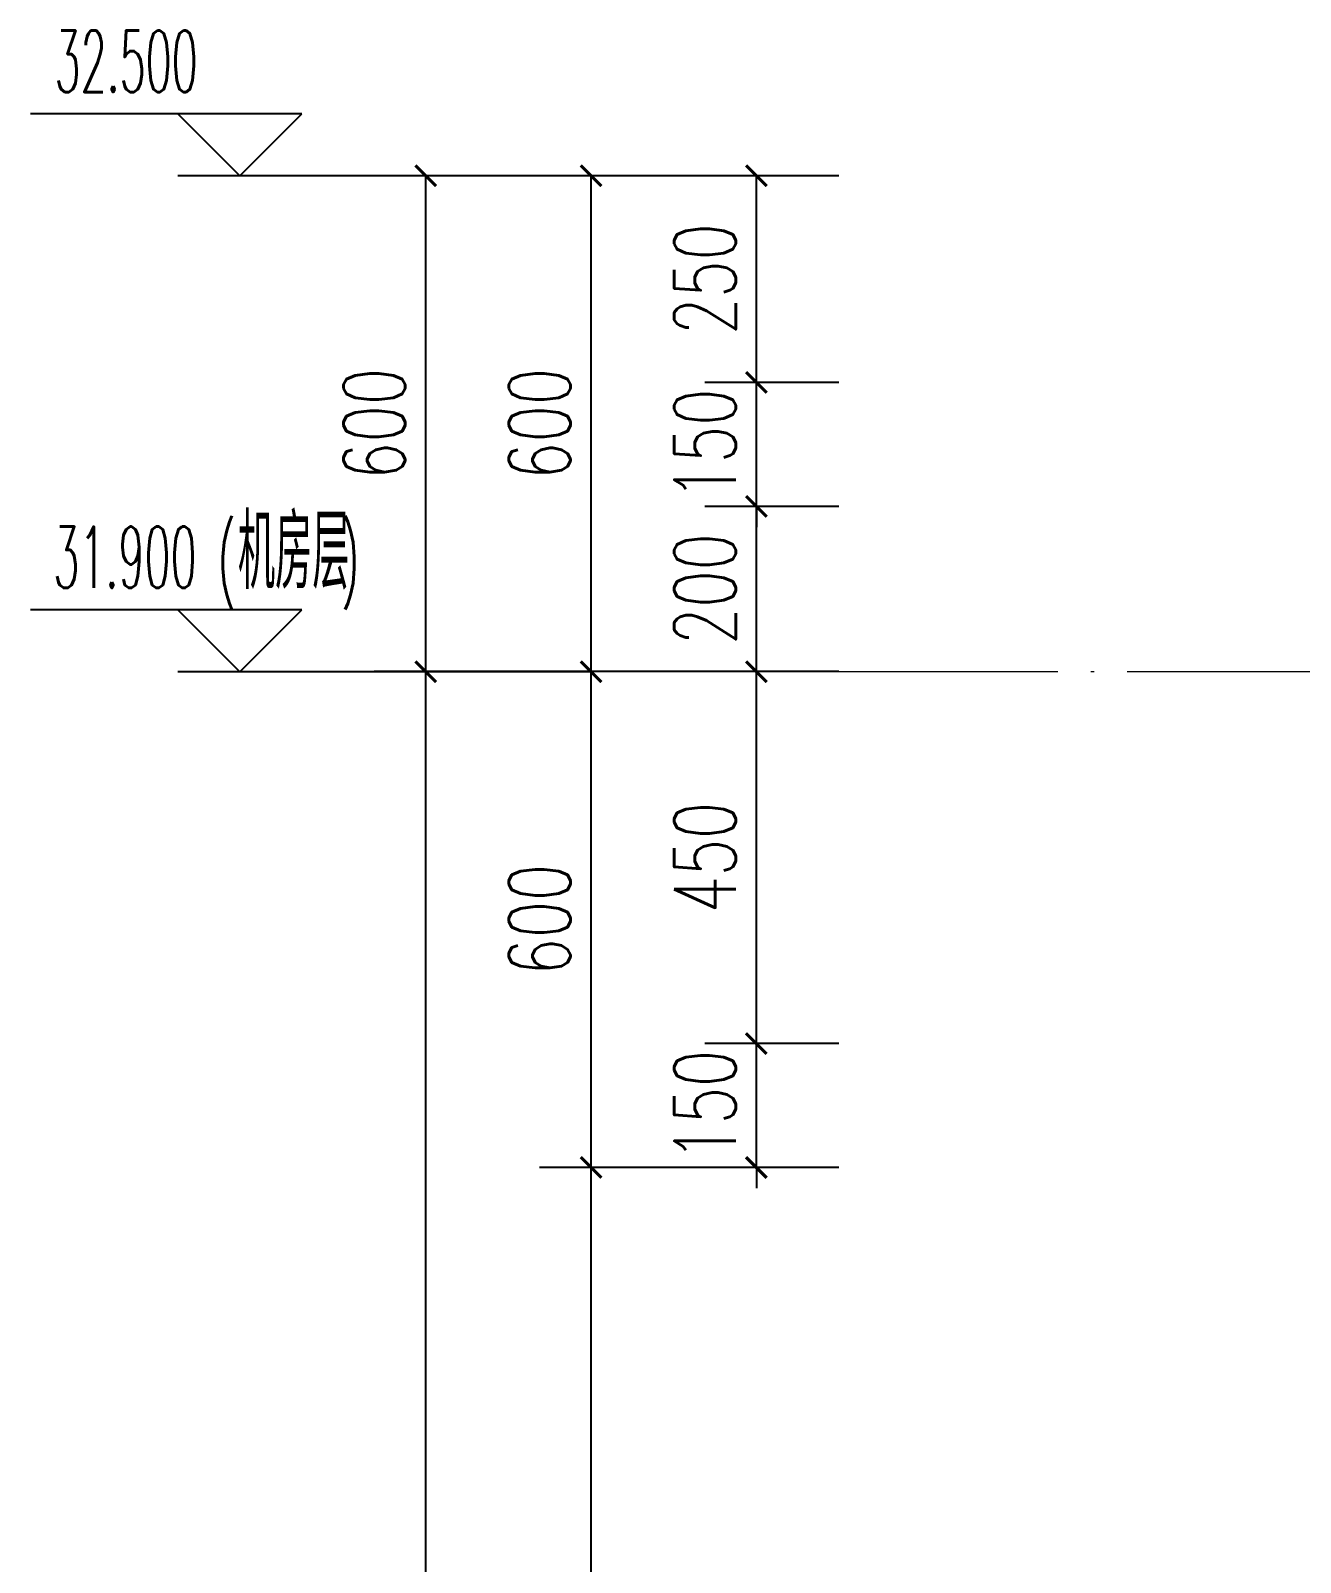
# Model space of a CAD drawing. Extents: x -461650 to 361314, y 245336 to 769729.
# Drawn here: x 211906 to 213442, y 673545 to 675399 of the extents above; entities that cross this region are included whole.
import ezdxf

# ---------------------------------------------------------------- set-up
doc = ezdxf.new("R2010")
doc.units = 0
doc.header["$LTSCALE"] = 1000
doc.linetypes.add('DOTE', pattern=[2.42, 2, -0.2, 0.02, -0.2])
doc.layers.get('0').update_dxf_attribs({"linetype": 'CONTINUOUS'})
doc.layers.get('DEFPOINTS').update_dxf_attribs({"linetype": 'CONTINUOUS'})
for name, color, linetype in [('DIM_ELEV', 3, 'CONTINUOUS'), ('PUB_DIM', 3, 'CONTINUOUS'), ('PUB_TEXT', 2, 'CONTINUOUS')]:
    doc.layers.add(name, color=color, linetype=linetype)
doc.layers.add('DOTE', color=19, linetype='DOTE', lineweight=9)
doc.styles.add('_TCH_DIM', font='SIMPLEX.shx', dxfattribs={"width": 0.7, "bigfont": 'GBCBIG.shx'})
doc.styles.add('_TCH_DIM_T3', font='SIMPLEX', dxfattribs={"width": 0.705882, "bigfont": 'GBCBIG'})
doc.dimstyles.new('_TCH_ARCH&&25', dxfattribs={"dimtxt": 74.375, "dimasz": 25, "dimexe": 62.5, "dimexo": 75, "dimgap": 25, "dimtad": 1, "dimdec": 0, "dimzin": 0, "dimdsep": 46, "dimtxsty": '_TCH_DIM_T3', "dimblk": 'ARCHTICK', "dimcen": 0.09, "dimclrt": 7, "dimazin": 0, "dimtfac": 1, "dimtdec": 0, "dimtix": 1, "dimtmove": 2, "dimatfit": 3, "dimldrblk": 'ARCHTICK', "dimfxl": 0, "dimtolj": 1, "dimtzin": 0, "dimarcsym": 0})

# ---------------------------------------------------------------- blocks, each defined once
blk = doc.blocks.new('_ArchTick')
at = {"color": 0, "linetype": 'ByBlock', "const_width": 0.15}
blk.add_lwpolyline([(-0.5, -0.5), (0.5, 0.5)], dxfattribs=at)
blk = doc.blocks.new('*D1332')
at = {"layer": 'DEFPOINTS', "color": 0}
for p in [(212783.8, 675223), (212958.4, 675223), (212958.4, 674973)]:
    blk.add_point(p, dxfattribs=at)
at = {"layer": 'PUB_DIM', "color": 0, "lineweight": -2}
for p, q in [((212883.4, 675223), (212721.3, 675223)), ((212783.8, 674973), (212783.8, 675223)), ((212883.4, 674973), (212721.3, 674973))]:
    blk.add_line(p, q, dxfattribs=at)
at = {"layer": 'PUB_DIM', "color": 0, "lineweight": -2, "xscale": 25, "yscale": 25, "zscale": 25}
for p, rotation in [((212783.8, 675223), 90), ((212783.8, 674973), 270)]:
    blk.add_blockref('_ArchTick', p, dxfattribs=dict(at, rotation=rotation))
at = {"layer": 'PUB_DIM', "color": 7, "insert": (212721.6, 675098), "char_height": 74.38, "attachment_point": 5, "rotation": 90, "style": '_TCH_DIM_T3'}
blk.add_mtext('\\A1;250', dxfattribs=at)
blk = doc.blocks.new('*D1333')
at = {"layer": 'DEFPOINTS', "color": 0}
for p in [(212783.8, 674973), (212958.4, 674973), (212958.4, 674823)]:
    blk.add_point(p, dxfattribs=at)
at = {"layer": 'PUB_DIM', "color": 0, "lineweight": -2}
for p, q in [((212783.8, 674973), (212783.8, 674998)), ((212883.4, 674973), (212721.3, 674973)), ((212783.8, 674823), (212783.8, 674973)), ((212883.4, 674823), (212721.3, 674823)), ((212783.8, 674823), (212783.8, 674798))]:
    blk.add_line(p, q, dxfattribs=at)
at = {"layer": 'PUB_DIM', "color": 0, "lineweight": -2, "xscale": 25, "yscale": 25, "zscale": 25}
for p, rotation in [((212783.8, 674973), 270), ((212783.8, 674823), 90)]:
    blk.add_blockref('_ArchTick', p, dxfattribs=dict(at, rotation=rotation))
at = {"layer": 'PUB_DIM', "color": 7, "insert": (212721.6, 674898), "char_height": 74.38, "attachment_point": 5, "rotation": 90, "style": '_TCH_DIM_T3'}
blk.add_mtext('\\A1;150', dxfattribs=at)
blk = doc.blocks.new('*D1334')
at = {"layer": 'DEFPOINTS', "color": 0}
for p in [(212783.8, 674823), (212958.4, 674823), (212958.4, 674623)]:
    blk.add_point(p, dxfattribs=at)
at = {"layer": 'PUB_DIM', "color": 0, "lineweight": -2}
for p, q in [((212883.4, 674823), (212721.3, 674823)), ((212783.8, 674623), (212783.8, 674823)), ((212883.4, 674623), (212721.3, 674623))]:
    blk.add_line(p, q, dxfattribs=at)
at = {"layer": 'PUB_DIM', "color": 0, "lineweight": -2, "xscale": 25, "yscale": 25, "zscale": 25}
for p, rotation in [((212783.8, 674823), 90), ((212783.8, 674623), 270)]:
    blk.add_blockref('_ArchTick', p, dxfattribs=dict(at, rotation=rotation))
at = {"layer": 'PUB_DIM', "color": 7, "insert": (212721.6, 674723), "char_height": 74.38, "attachment_point": 5, "rotation": 90, "style": '_TCH_DIM_T3'}
blk.add_mtext('\\A1;200', dxfattribs=at)
blk = doc.blocks.new('*D1335')
at = {"layer": 'DEFPOINTS', "color": 0}
for p in [(212783.8, 674623), (212958.4, 674623), (212958.4, 674173)]:
    blk.add_point(p, dxfattribs=at)
at = {"layer": 'PUB_DIM', "color": 0, "lineweight": -2}
for p, q in [((212883.4, 674623), (212721.3, 674623)), ((212783.8, 674173), (212783.8, 674623)), ((212883.4, 674173), (212721.3, 674173))]:
    blk.add_line(p, q, dxfattribs=at)
at = {"layer": 'PUB_DIM', "color": 0, "lineweight": -2, "xscale": 25, "yscale": 25, "zscale": 25}
for p, rotation in [((212783.8, 674623), 90), ((212783.8, 674173), 270)]:
    blk.add_blockref('_ArchTick', p, dxfattribs=dict(at, rotation=rotation))
at = {"layer": 'PUB_DIM', "color": 7, "insert": (212721.6, 674398), "char_height": 74.38, "attachment_point": 5, "rotation": 90, "style": '_TCH_DIM_T3'}
blk.add_mtext('\\A1;450', dxfattribs=at)
blk = doc.blocks.new('*D1336')
at = {"layer": 'DEFPOINTS', "color": 0}
for p in [(212783.8, 674173), (212958.4, 674173), (212958.4, 674023)]:
    blk.add_point(p, dxfattribs=at)
at = {"layer": 'PUB_DIM', "color": 0, "lineweight": -2}
for p, q in [((212783.8, 674173), (212783.8, 674198)), ((212883.4, 674173), (212721.3, 674173)), ((212783.8, 674023), (212783.8, 674173)), ((212883.4, 674023), (212721.3, 674023)), ((212783.8, 674023), (212783.8, 673998))]:
    blk.add_line(p, q, dxfattribs=at)
at = {"layer": 'PUB_DIM', "color": 0, "lineweight": -2, "xscale": 25, "yscale": 25, "zscale": 25}
for p, rotation in [((212783.8, 674173), 270), ((212783.8, 674023), 90)]:
    blk.add_blockref('_ArchTick', p, dxfattribs=dict(at, rotation=rotation))
at = {"layer": 'PUB_DIM', "color": 7, "insert": (212721.6, 674098), "char_height": 74.38, "attachment_point": 5, "rotation": 90, "style": '_TCH_DIM_T3'}
blk.add_mtext('\\A1;150', dxfattribs=at)
blk = doc.blocks.new('*D1355')
at = {"layer": 'DEFPOINTS', "color": 0}
for p in [(212583.8, 674023), (212883.8, 674023), (212883.8, 672323)]:
    blk.add_point(p, dxfattribs=at)
at = {"layer": 'PUB_DIM', "color": 0, "lineweight": -2}
for p, q in [((212808.8, 674023), (212521.3, 674023)), ((212583.8, 672323), (212583.8, 674023)), ((212808.8, 672323), (212521.3, 672323))]:
    blk.add_line(p, q, dxfattribs=at)
at = {"layer": 'PUB_DIM', "color": 0, "lineweight": -2, "xscale": 25, "yscale": 25, "zscale": 25}
for p, rotation in [((212583.8, 674023), 90), ((212583.8, 672323), 270)]:
    blk.add_blockref('_ArchTick', p, dxfattribs=dict(at, rotation=rotation))
at = {"layer": 'PUB_DIM', "color": 7, "insert": (212521.6, 673173), "char_height": 74.38, "attachment_point": 5, "rotation": 90, "style": '_TCH_DIM_T3'}
blk.add_mtext('\\A1;1700', dxfattribs=at)
blk = doc.blocks.new('*D1356')
at = {"layer": 'DEFPOINTS', "color": 0}
for p in [(212583.8, 674623), (212883.8, 674623), (212883.8, 674023)]:
    blk.add_point(p, dxfattribs=at)
at = {"layer": 'PUB_DIM', "color": 0, "lineweight": -2}
for p, q in [((212808.8, 674623), (212521.3, 674623)), ((212583.8, 674023), (212583.8, 674623)), ((212808.8, 674023), (212521.3, 674023))]:
    blk.add_line(p, q, dxfattribs=at)
at = {"layer": 'PUB_DIM', "color": 0, "lineweight": -2, "xscale": 25, "yscale": 25, "zscale": 25}
for p, rotation in [((212583.8, 674623), 90), ((212583.8, 674023), 270)]:
    blk.add_blockref('_ArchTick', p, dxfattribs=dict(at, rotation=rotation))
at = {"layer": 'PUB_DIM', "color": 7, "insert": (212521.6, 674323), "char_height": 74.38, "attachment_point": 5, "rotation": 90, "style": '_TCH_DIM_T3'}
blk.add_mtext('\\A1;600', dxfattribs=at)
blk = doc.blocks.new('*D1357')
at = {"layer": 'DEFPOINTS', "color": 0}
for p in [(212583.8, 675223), (212883.8, 675223), (212883.8, 674623)]:
    blk.add_point(p, dxfattribs=at)
at = {"layer": 'PUB_DIM', "color": 0, "lineweight": -2}
for p, q in [((212808.8, 675223), (212521.3, 675223)), ((212583.8, 674623), (212583.8, 675223)), ((212808.8, 674623), (212521.3, 674623))]:
    blk.add_line(p, q, dxfattribs=at)
at = {"layer": 'PUB_DIM', "color": 0, "lineweight": -2, "xscale": 25, "yscale": 25, "zscale": 25}
for p, rotation in [((212583.8, 675223), 90), ((212583.8, 674623), 270)]:
    blk.add_blockref('_ArchTick', p, dxfattribs=dict(at, rotation=rotation))
at = {"layer": 'PUB_DIM', "color": 7, "insert": (212521.6, 674923), "char_height": 74.38, "attachment_point": 5, "rotation": 90, "style": '_TCH_DIM_T3'}
blk.add_mtext('\\A1;600', dxfattribs=at)
blk = doc.blocks.new('*D1363')
at = {"layer": 'DEFPOINTS', "color": 0}
for p in [(212383.8, 674623), (212883.8, 674623), (212883.8, 671723)]:
    blk.add_point(p, dxfattribs=at)
at = {"layer": 'PUB_DIM', "color": 0, "lineweight": -2}
for p, q in [((212808.8, 674623), (212321.3, 674623)), ((212383.8, 671723), (212383.8, 674623)), ((212808.8, 671723), (212321.3, 671723))]:
    blk.add_line(p, q, dxfattribs=at)
at = {"layer": 'PUB_DIM', "color": 0, "lineweight": -2, "xscale": 25, "yscale": 25, "zscale": 25}
for p, rotation in [((212383.8, 674623), 90), ((212383.8, 671723), 270)]:
    blk.add_blockref('_ArchTick', p, dxfattribs=dict(at, rotation=rotation))
at = {"layer": 'PUB_DIM', "color": 7, "insert": (212321.6, 673173), "char_height": 74.38, "attachment_point": 5, "rotation": 90, "style": '_TCH_DIM_T3'}
blk.add_mtext('\\A1;2900', dxfattribs=at)
blk = doc.blocks.new('*D1364')
at = {"layer": 'DEFPOINTS', "color": 0}
for p in [(212383.8, 675223), (212883.8, 675223), (212883.8, 674623)]:
    blk.add_point(p, dxfattribs=at)
at = {"layer": 'PUB_DIM', "color": 0, "lineweight": -2}
for p, q in [((212808.8, 675223), (212321.3, 675223)), ((212383.8, 674623), (212383.8, 675223)), ((212808.8, 674623), (212321.3, 674623))]:
    blk.add_line(p, q, dxfattribs=at)
at = {"layer": 'PUB_DIM', "color": 0, "lineweight": -2, "xscale": 25, "yscale": 25, "zscale": 25}
for p, rotation in [((212383.8, 675223), 90), ((212383.8, 674623), 270)]:
    blk.add_blockref('_ArchTick', p, dxfattribs=dict(at, rotation=rotation))
at = {"layer": 'PUB_DIM', "color": 7, "insert": (212321.6, 674923), "char_height": 74.38, "attachment_point": 5, "rotation": 90, "style": '_TCH_DIM_T3'}
blk.add_mtext('\\A1;600', dxfattribs=at)

msp = doc.modelspace()

# ---------------------------------------------------------------- linework, layer by layer
at = {"layer": 'DIM_ELEV'}
for p, q in [((212233.76, 675297.98), (211905.76, 675297.98)), ((212158.76, 675222.98), (212083.76, 675297.98)), ((212158.76, 675222.98), (212233.76, 675297.98)), ((212583.76, 675222.98), (212083.76, 675222.98)), ((212233.76, 674697.98), (211905.76, 674697.98)), ((212158.76, 674622.98), (212083.76, 674697.98)), ((212158.76, 674622.98), (212233.76, 674697.98)), ((212583.76, 674622.98), (212083.76, 674622.98))]:
    msp.add_line(p, q, dxfattribs=at)
at = {"layer": 'DOTE', "color": 1, "linetype": 'DOTE', "ltscale": 0.2}
msp.add_line((216052.48, 674622.98), (212883.76, 674622.98), dxfattribs=at)

# ---------------------------------------------------------------- texts
at = {"layer": 'PUB_TEXT', "style": '_TCH_DIM'}
for s, height, width, p in [('32.500', 74.375, 0.494118, (211934.66, 675324.23)), ('机房层', 89.362, 0.7, (212156.51, 674723.01)), ('(', 74.38, 0.494118, (212132.01, 674723.01)), (')', 74.38, 0.494118, (212281.61, 674723.01)), ('31.900', 74.375, 0.494118, (211933.26, 674724.23))]:
    msp.add_text(s, height=height, dxfattribs=dict(at, width=width)).set_placement(p)

# ---------------------------------------------------------------- dimensions: what is measured, and where the dimension line sits
at = {"layer": 'PUB_DIM'}
for p1, p2, distance, picture, middle in [((212883.76, 674622.98), (212883.76, 675222.98), 500, '*D1364', (212321.57, 674922.98)), ((212883.76, 674622.98), (212883.76, 675222.98), 300, '*D1357', (212521.57, 674922.98)), ((212958.37, 674972.98), (212958.37, 675222.98), 174.61, '*D1332', (212721.57, 675097.98)), ((212958.37, 674822.98), (212958.37, 674972.98), 174.61, '*D1333', (212721.57, 674897.98)), ((212958.37, 674622.98), (212958.37, 674822.98), 174.61, '*D1334', (212721.57, 674722.98)), ((212883.76, 671722.98), (212883.76, 674622.98), 500, '*D1363', (212321.57, 673172.98)), ((212883.76, 674022.97), (212883.76, 674622.98), 300, '*D1356', (212521.57, 674322.98)), ((212958.37, 674172.98), (212958.37, 674622.98), 174.61, '*D1335', (212721.57, 674397.98)), ((212958.37, 674022.98), (212958.37, 674172.98), 174.61, '*D1336', (212721.57, 674097.98)), ((212883.76, 672322.98), (212883.76, 674022.97), 300, '*D1355', (212521.57, 673172.98))]:
    dim = msp.add_aligned_dim(p1=p1, p2=p2, distance=distance, dimstyle='_TCH_ARCH&&25', dxfattribs=at)
    dim.commit()
    dim.dimension.update_dxf_attribs({"geometry": picture, "text_midpoint": middle})

doc.saveas('drawing.dxf')
